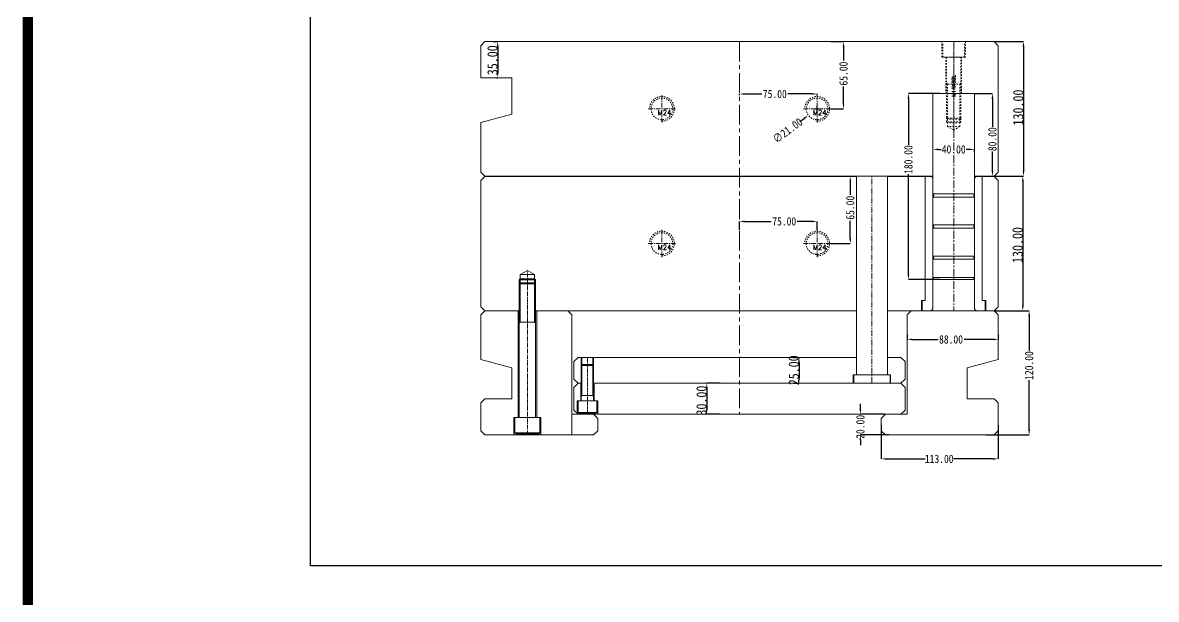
# Model space of a CAD drawing. Header units: millimetres. Extents: x 2667 to 4588, y -8940 to -2822.
# Drawn here: x 2667 to 3762, y -5433 to -4875 of the extents above; entities that cross this region are included whole.
import ezdxf
from ezdxf.enums import TextEntityAlignment as Align

# ---------------------------------------------------------------- set-up
doc = ezdxf.new("R2010")
doc.units = ezdxf.units.MM
doc.header["$LTSCALE"] = 16.335
doc.header["$PDMODE"] = 3
doc.header["$PDSIZE"] = 8
doc.linetypes.add('CENTER', pattern=[0.6, 0.375, -0.075, 0.075, -0.075])
doc.linetypes.add('HIDDEN', pattern=[0.2, 0.1, -0.1])
doc.layers.get('0').update_dxf_attribs({"linetype": 'CONTINUOUS'})
doc.layers.get('Defpoints').update_dxf_attribs({"linetype": 'CONTINUOUS'})
doc.layers.add('moldbase', color=7, linetype='CONTINUOUS', lineweight=20)
doc.layers.add('screw', color=33, linetype='CONTINUOUS', lineweight=13)
doc.styles.get("Standard").update_dxf_attribs({"font": 'txt', "width": 0.85})
doc.styles.add('TXT', font='txt.shx', dxfattribs={"bigfont": 'gbcbig.shx'})
doc.dimstyles.new('mold', dxfattribs={"dimtxt": 10, "dimasz": 5, "dimexe": 0, "dimexo": 0, "dimgap": 0, "dimtad": 1, "dimzin": 1, "dimdsep": 46, "dimtxsty": 'Standard', "dimcen": 0, "dimclrd": 4, "dimclre": 4, "dimclrt": 6, "dimazin": 0, "dimtfac": 1, "dimtofl": 0, "dimtmove": 0, "dimatfit": 3, "dimfxl": 0, "dimarcsym": 0})
doc.dimstyles.get("Standard").update_dxf_attribs({"dimtxt": 3.5, "dimasz": 3.5, "dimexe": 0.18, "dimexo": 0.0625, "dimgap": 0.09, "dimtad": 1, "dimdsep": 46, "dimtxsty": 'Standard', "dimcen": 0.09, "dimadec": 0, "dimazin": 0, "dimtol": 1, "dimtp": 0.01, "dimtm": 0.01, "dimtfac": 1, "dimtofl": 0, "dimtmove": 0, "dimatfit": 3, "dimfxl": 0, "dimtolj": 1, "dimarcsym": 0})
doc.dimstyles.new('STANDARD$0', dxfattribs={"dimscale": 2, "dimtxt": 3, "dimasz": 3, "dimexe": 1.25, "dimexo": 0.625, "dimgap": 0.5, "dimtad": 0, "dimdsep": 46, "dimlunit": 6, "dimtxsty": 'Standard', "dimblk": 'CLOSEDBLANK', "dimcen": 0, "dimclrt": 2, "dimazin": 2, "dimtfac": 2, "dimtmove": 1, "dimatfit": 3, "dimfxl": 0, "dimtolj": 1, "dimtzin": 0, "dimarcsym": 0})

# ---------------------------------------------------------------- blocks, each defined once
blk = doc.blocks.new('*D363')
at = {"color": 0, "lineweight": -2}
for p, q in [((3586.6, -4943.8), (3604, -4943.8)), ((3604, -4948.8), (3604, -4976.1)), ((3604, -5018.8), (3604, -5000.1)), ((3591.6, -5023.8), (3604, -5023.8))]:
    blk.add_line(p, q, dxfattribs=at)
at = {"color": 0}
for points in [[(3603.2, -4948.8), (3604.9, -4948.8), (3604, -4943.8)], [(3603.2, -5018.8), (3604.9, -5018.8), (3604, -5023.8)]]:
    blk.add_solid(points, dxfattribs=at)
at = {"layer": 'Defpoints', "color": 0}
for p in [(3586.6, -4943.8), (3591.6, -5023.8), (3604, -5023.8)]:
    blk.add_point(p, dxfattribs=at)
at = {"color": 0, "insert": (3604, -4988.1), "char_height": 8, "attachment_point": 5, "rotation": 90}
blk.add_mtext('\\A1;80.00', dxfattribs=at)
blk = doc.blocks.new('*D364')
at = {"color": 0, "lineweight": -2}
for p, q in [((3553.3, -4943.8), (3522.8, -4943.8)), ((3522.8, -4948.8), (3522.8, -4993.5)), ((3522.8, -5118.8), (3522.8, -5022)), ((3553.3, -5123.8), (3522.8, -5123.8))]:
    blk.add_line(p, q, dxfattribs=at)
at = {"color": 0}
for points in [[(3522, -4948.8), (3523.7, -4948.8), (3522.8, -4943.8)], [(3522, -5118.8), (3523.7, -5118.8), (3522.8, -5123.8)]]:
    blk.add_solid(points, dxfattribs=at)
at = {"layer": 'Defpoints', "color": 0}
for p in [(3553.3, -4943.8), (3522.8, -5123.8), (3553.3, -5123.8)]:
    blk.add_point(p, dxfattribs=at)
at = {"color": 0, "insert": (3522.8, -5007.8), "char_height": 8, "attachment_point": 5, "rotation": 90}
blk.add_mtext('\\A1;180.00', dxfattribs=at)
blk = doc.blocks.new('*D365')
at = {"color": 0, "lineweight": -2}
for p, q in [((3546.6, -4998.2), (3546.6, -4998)), ((3551.6, -4998), (3554.6, -4998)), ((3581.6, -4998), (3578.6, -4998)), ((3586.6, -5000.5), (3586.6, -4998))]:
    blk.add_line(p, q, dxfattribs=at)
at = {"color": 0}
for points in [[(3551.6, -4997.2), (3551.6, -4998.8), (3546.6, -4998)], [(3581.6, -4997.2), (3581.6, -4998.8), (3586.6, -4998)]]:
    blk.add_solid(points, dxfattribs=at)
at = {"layer": 'Defpoints', "color": 0}
for p in [(3546.6, -4998.2), (3586.6, -4998), (3586.6, -5000.5)]:
    blk.add_point(p, dxfattribs=at)
at = {"color": 0, "insert": (3566.6, -4998), "char_height": 8, "attachment_point": 5}
blk.add_mtext('\\A1;40.00', dxfattribs=at)
blk = doc.blocks.new('*D366')
at = {"color": 4, "linetype": 'Continuous', "lineweight": -2}
for p, q in [((3605.6, -4893.8), (3634, -4893.8)), ((3634, -4898.8), (3634, -5018.8)), ((3605.6, -5023.8), (3634, -5023.8))]:
    blk.add_line(p, q, dxfattribs=at)
at = {"color": 4}
for points in [[(3633.2, -4898.8), (3634.9, -4898.8), (3634, -4893.8)], [(3633.2, -5018.8), (3634.9, -5018.8), (3634, -5023.8)]]:
    blk.add_solid(points, dxfattribs=at)
at = {"layer": 'Defpoints', "color": 0}
for p in [(3605.6, -4893.8), (3605.6, -5023.8), (3634, -5023.8)]:
    blk.add_point(p, dxfattribs=at)
at = {"color": 6, "insert": (3629, -4957.5), "char_height": 10, "attachment_point": 5, "rotation": 90}
blk.add_mtext('130.00', dxfattribs=at)
blk = doc.blocks.new('*D367')
at = {"color": 4, "linetype": 'Continuous', "lineweight": -2}
for p, q in [((3605.6, -5024), (3633.4, -5024)), ((3633.4, -5029), (3633.4, -5149)), ((3605.6, -5154), (3633.4, -5154))]:
    blk.add_line(p, q, dxfattribs=at)
at = {"color": 4}
for points in [[(3632.5, -5029), (3634.2, -5029), (3633.4, -5024)], [(3632.5, -5149), (3634.2, -5149), (3633.4, -5154)]]:
    blk.add_solid(points, dxfattribs=at)
at = {"layer": 'Defpoints', "color": 0}
for p in [(3605.6, -5024), (3605.6, -5154), (3633.4, -5154)]:
    blk.add_point(p, dxfattribs=at)
at = {"color": 6, "insert": (3628.4, -5090.4), "char_height": 10, "attachment_point": 5, "rotation": 90}
blk.add_mtext('130.00', dxfattribs=at)
blk = doc.blocks.new('screw_m24_g')
at = {"layer": 'screw', "color": 1, "linetype": 'CENTER', "ltscale": 0.746373}
for p, q in [((0, -13.2), (0, 13.2)), ((-13.2, 0), (13.2, 0))]:
    blk.add_line(p, q, dxfattribs=at)
at = {"layer": 'screw', "color": 33, "linetype": 'HIDDEN', "ltscale": 0.746373}
blk.add_circle((0, 0), 10.5, dxfattribs=at)
at = {"layer": 'screw', "color": 92, "linetype": 'HIDDEN', "ltscale": 0.746373}
blk.add_arc((0, 0), 12, 270, 180, dxfattribs=at)
at = {"layer": 'screw', "color": 6, "style": 'TXT'}
blk.add_text('M24', height=4.8, dxfattribs=at).set_placement((-4.08, -6))
blk = doc.blocks.new('*D369')
at = {"color": 0, "lineweight": -2}
for p, q in [((3447.8, -4893.8), (3460.1, -4893.8)), ((3460.1, -4898.8), (3460.1, -4912.1)), ((3460.1, -4953.8), (3460.1, -4937.3)), ((3447.8, -4958.8), (3460.1, -4958.8))]:
    blk.add_line(p, q, dxfattribs=at)
at = {"color": 0}
for points in [[(3459.3, -4898.8), (3460.9, -4898.8), (3460.1, -4893.8)], [(3459.3, -4953.8), (3460.9, -4953.8), (3460.1, -4958.8)]]:
    blk.add_solid(points, dxfattribs=at)
at = {"layer": 'Defpoints', "color": 0}
for p in [(3447.8, -4893.8), (3460.1, -4893.8), (3447.8, -4958.8)]:
    blk.add_point(p, dxfattribs=at)
at = {"color": 0, "insert": (3460.1, -4924.7), "char_height": 8, "attachment_point": 5, "rotation": 90}
blk.add_mtext('\\A1;65.00', dxfattribs=at)
blk = doc.blocks.new('*D370')
at = {"color": 0, "lineweight": -2}
for p, q in [((3359.6, -4945.6), (3359.6, -4944.4)), ((3364.6, -4944.4), (3381.1, -4944.4)), ((3429.6, -4944.4), (3406.3, -4944.4)), ((3434.6, -4945.6), (3434.6, -4944.4))]:
    blk.add_line(p, q, dxfattribs=at)
at = {"color": 0}
for points in [[(3364.6, -4943.6), (3364.6, -4945.2), (3359.6, -4944.4)], [(3429.6, -4943.6), (3429.6, -4945.2), (3434.6, -4944.4)]]:
    blk.add_solid(points, dxfattribs=at)
at = {"layer": 'Defpoints', "color": 0}
for p in [(3359.6, -4944.4), (3359.6, -4945.6), (3434.6, -4945.6)]:
    blk.add_point(p, dxfattribs=at)
at = {"color": 0, "insert": (3393.7, -4944.4), "char_height": 8, "attachment_point": 5}
blk.add_mtext('\\A1;75.00', dxfattribs=at)
blk = doc.blocks.new('*D371')
at = {"color": 0, "lineweight": -2}
for p, q in [((3359.6, -5075.8), (3359.6, -5067.6)), ((3364.6, -5067.6), (3390.3, -5067.6)), ((3429.6, -5067.6), (3415.4, -5067.6)), ((3434.6, -5075.8), (3434.6, -5067.6))]:
    blk.add_line(p, q, dxfattribs=at)
at = {"color": 0}
for points in [[(3364.6, -5066.8), (3364.6, -5068.5), (3359.6, -5067.6)], [(3429.6, -5066.8), (3429.6, -5068.5), (3434.6, -5067.6)]]:
    blk.add_solid(points, dxfattribs=at)
at = {"layer": 'Defpoints', "color": 0}
for p in [(3359.6, -5067.6), (3359.6, -5075.8), (3434.6, -5075.8)]:
    blk.add_point(p, dxfattribs=at)
at = {"color": 0, "insert": (3402.8, -5067.6), "char_height": 8, "attachment_point": 5}
blk.add_mtext('\\A1;75.00', dxfattribs=at)
blk = doc.blocks.new('*D372')
at = {"color": 0, "lineweight": -2}
for p, q in [((3447.8, -5024), (3466.6, -5024)), ((3466.6, -5029), (3466.6, -5041.8)), ((3466.6, -5084), (3466.6, -5066.9)), ((3447.8, -5089), (3466.6, -5089))]:
    blk.add_line(p, q, dxfattribs=at)
at = {"color": 0}
for points in [[(3465.8, -5029), (3467.5, -5029), (3466.6, -5024)], [(3465.8, -5084), (3467.5, -5084), (3466.6, -5089)]]:
    blk.add_solid(points, dxfattribs=at)
at = {"layer": 'Defpoints', "color": 0}
for p in [(3447.8, -5024), (3466.6, -5024), (3447.8, -5089)]:
    blk.add_point(p, dxfattribs=at)
at = {"color": 0, "insert": (3466.6, -5054.4), "char_height": 8, "attachment_point": 5, "rotation": 90}
blk.add_mtext('\\A1;65.00', dxfattribs=at)
blk = doc.blocks.new('*D368')
at = {"color": 0, "lineweight": -2}
for p, q in [((3431.9, -4958.8), (3437.2, -4958.8)), ((3434.6, -4961.5), (3434.6, -4956.2))]:
    blk.add_line(p, q, dxfattribs=at)
at = {"color": 0, "linetype": 'Continuous', "lineweight": -2}
blk.add_line((3418, -4970.9), (3422.1, -4968), dxfattribs=at)
at = {"color": 0}
blk.add_solid([(3421.6, -4967.3), (3422.5, -4968.7), (3426.1, -4965)], dxfattribs=at)
at = {"layer": 'Defpoints', "color": 0}
for p in [(3443, -4952.6), (3426.1, -4965)]:
    blk.add_point(p, dxfattribs=at)
at = {"color": 0, "insert": (3406.1, -4979.7), "char_height": 8, "attachment_point": 5, "rotation": 36.1807}
blk.add_mtext('\\A1;∅21.00', dxfattribs=at)
blk = doc.blocks.new('*D373')
at = {"color": 4, "linetype": 'Continuous', "lineweight": -2}
for p, q in [((3411.9, -5199), (3417.1, -5199)), ((3417.1, -5204), (3417.1, -5219)), ((3411.9, -5224), (3417.1, -5224))]:
    blk.add_line(p, q, dxfattribs=at)
at = {"color": 4}
for points in [[(3416.2, -5204), (3417.9, -5204), (3417.1, -5199)], [(3416.2, -5219), (3417.9, -5219), (3417.1, -5224)]]:
    blk.add_solid(points, dxfattribs=at)
at = {"layer": 'Defpoints', "color": 0}
for p in [(3411.9, -5199), (3411.9, -5224), (3417.1, -5224)]:
    blk.add_point(p, dxfattribs=at)
at = {"color": 6, "insert": (3412.1, -5211.5), "char_height": 10, "attachment_point": 5, "rotation": 90}
blk.add_mtext('25.00', dxfattribs=at)
blk = doc.blocks.new('*D374')
at = {"color": 4, "linetype": 'Continuous', "lineweight": -2}
for p, q in [((3340.9, -5224), (3327.9, -5224)), ((3327.9, -5229), (3327.9, -5249)), ((3340.9, -5254), (3327.9, -5254))]:
    blk.add_line(p, q, dxfattribs=at)
at = {"color": 4}
for points in [[(3327.1, -5229), (3328.8, -5229), (3327.9, -5224)], [(3327.1, -5249), (3328.8, -5249), (3327.9, -5254)]]:
    blk.add_solid(points, dxfattribs=at)
at = {"layer": 'Defpoints', "color": 0}
for p in [(3340.9, -5224), (3327.9, -5254), (3340.9, -5254)]:
    blk.add_point(p, dxfattribs=at)
at = {"color": 6, "insert": (3322.9, -5240.8), "char_height": 10, "attachment_point": 5, "rotation": 90}
blk.add_mtext('30.00', dxfattribs=at)
blk = doc.blocks.new('*D376')
at = {"color": 0, "lineweight": -2}
for p, q in [((3605.6, -5154), (3639.5, -5154)), ((3639.5, -5159), (3639.5, -5192.7)), ((3639.5, -5269), (3639.5, -5221.2)), ((3597.8, -5274), (3639.5, -5274))]:
    blk.add_line(p, q, dxfattribs=at)
at = {"color": 0}
for points in [[(3638.7, -5159), (3640.4, -5159), (3639.5, -5154)], [(3638.7, -5269), (3640.4, -5269), (3639.5, -5274)]]:
    blk.add_solid(points, dxfattribs=at)
at = {"layer": 'Defpoints', "color": 0}
for p in [(3605.6, -5154), (3597.8, -5274), (3639.5, -5274)]:
    blk.add_point(p, dxfattribs=at)
at = {"color": 0, "insert": (3639.5, -5206.9), "char_height": 8, "attachment_point": 5, "rotation": 90}
blk.add_mtext('\\A1;120.00', dxfattribs=at)
blk = doc.blocks.new('*D377')
at = {"color": 0, "lineweight": -2}
for p, q in [((3496.6, -5264.1), (3496.6, -5297.2)), ((3609.6, -5264.1), (3609.6, -5297.2)), ((3501.6, -5297.2), (3538.9, -5297.2)), ((3604.6, -5297.2), (3566.3, -5297.2))]:
    blk.add_line(p, q, dxfattribs=at)
at = {"color": 0}
for points in [[(3501.6, -5296.4), (3501.6, -5298), (3496.6, -5297.2)], [(3604.6, -5296.4), (3604.6, -5298), (3609.6, -5297.2)]]:
    blk.add_solid(points, dxfattribs=at)
at = {"layer": 'Defpoints', "color": 0}
for p in [(3496.6, -5264.1), (3609.6, -5264.1), (3496.6, -5297.2)]:
    blk.add_point(p, dxfattribs=at)
at = {"color": 0, "insert": (3552.6, -5297.2), "char_height": 8, "attachment_point": 5}
blk.add_mtext('\\A1;113.00', dxfattribs=at)
blk = doc.blocks.new('*D378')
at = {"color": 0, "lineweight": -2}
for p, q in [((3521.6, -5177), (3521.6, -5181.7)), ((3526.6, -5181.7), (3551.5, -5181.7)), ((3604.6, -5181.7), (3576.6, -5181.7)), ((3609.6, -5177), (3609.6, -5181.7))]:
    blk.add_line(p, q, dxfattribs=at)
at = {"color": 0}
for points in [[(3526.6, -5180.8), (3526.6, -5182.5), (3521.6, -5181.7)], [(3604.6, -5180.8), (3604.6, -5182.5), (3609.6, -5181.7)]]:
    blk.add_solid(points, dxfattribs=at)
at = {"layer": 'Defpoints', "color": 0}
for p in [(3521.6, -5177), (3521.6, -5181.7), (3609.6, -5177)]:
    blk.add_point(p, dxfattribs=at)
at = {"color": 0, "insert": (3564, -5181.7), "char_height": 8, "attachment_point": 5}
blk.add_mtext('\\A1;88.00', dxfattribs=at)
blk = doc.blocks.new('*D375')
at = {"color": 0, "lineweight": -2}
for p, q in [((3476.4, -5249), (3476.4, -5244)), ((3499.9, -5254), (3476.4, -5254)), ((3503.9, -5274), (3476.4, -5274)), ((3476.4, -5279), (3476.4, -5284))]:
    blk.add_line(p, q, dxfattribs=at)
at = {"color": 0}
for points in [[(3475.5, -5249), (3477.2, -5249), (3476.4, -5254)], [(3475.5, -5279), (3477.2, -5279), (3476.4, -5274)]]:
    blk.add_solid(points, dxfattribs=at)
at = {"layer": 'Defpoints', "color": 0}
for p in [(3499.9, -5254), (3476.4, -5274), (3503.9, -5274)]:
    blk.add_point(p, dxfattribs=at)
at = {"color": 0, "insert": (3476.4, -5266.2), "char_height": 8, "attachment_point": 5, "rotation": 90}
blk.add_mtext('\\A1;20.00', dxfattribs=at)
blk = doc.blocks.new('*D466')
at = {"color": 4, "linetype": 'Continuous', "lineweight": -2}
for p, q in [((3121.9, -4893.8), (3125.9, -4893.8)), ((3125.9, -4898.8), (3125.9, -4923.8)), ((3124.6, -4928.8), (3125.9, -4928.8))]:
    blk.add_line(p, q, dxfattribs=at)
at = {"color": 4}
for points in [[(3125.1, -4898.8), (3126.7, -4898.8), (3125.9, -4893.8)], [(3125.1, -4923.8), (3126.7, -4923.8), (3125.9, -4928.8)]]:
    blk.add_solid(points, dxfattribs=at)
at = {"layer": 'Defpoints', "color": 0}
for p in [(3121.9, -4893.8), (3124.6, -4928.8), (3125.9, -4928.8)]:
    blk.add_point(p, dxfattribs=at)
at = {"color": 6, "insert": (3120.9, -4911.8), "char_height": 10, "attachment_point": 5, "rotation": 90}
blk.add_mtext('35.00', dxfattribs=at)

msp = doc.modelspace()

# ---------------------------------------------------------------- linework, layer by layer
at = {"const_width": 10}
msp.add_lwpolyline([(2671.774, -2826.535), (4583.285, -2826.535), (4583.285, -8935.467), (2671.774, -8935.467)], close=True, dxfattribs=at)
msp.add_lwpolyline([(2945.077, -4186.25), (4450.065, -4186.25), (4450.065, -5400.412), (2945.077, -5400.412)], close=True)
at = {"layer": 'moldbase'}
for p, q in [((3113.564, -4893.833), (3109.564, -4897.833)), ((3605.564, -4893.833), (3113.564, -4893.833)), ((3605.564, -4893.833), (3609.564, -4897.833)), ((3109.564, -4897.833), (3109.564, -4928.833)), ((3609.564, -4897.833), (3609.564, -5019.833)), ((3109.564, -4928.833), (3139.564, -4928.833)), ((3139.564, -4928.833), (3139.564, -4963.833)), ((3546.564, -5147.033), (3546.564, -4943.833)), ((3586.564, -4943.833), (3546.564, -4943.833)), ((3586.564, -4943.833), (3586.564, -5147.033)), ((3139.564, -4963.833), (3109.564, -4971.871)), ((3109.564, -4971.871), (3109.564, -5019.833)), ((3109.564, -5019.833), (3113.564, -5023.833)), ((3113.564, -5024.033), (3109.564, -5028.033)), ((3109.564, -5028.033), (3109.564, -5150.033)), ((3546.564, -5023.833), (3113.564, -5023.833)), ((3472.564, -5024.033), (3113.564, -5024.033)), ((3472.564, -5216.033), (3472.564, -5023.833)), ((3502.564, -5216.033), (3502.564, -5023.833)), ((3546.564, -5024.033), (3502.564, -5024.033)), ((3539.064, -5024.033), (3539.064, -5144.033)), ((3546.564, -5151.033), (3546.564, -5027.033)), ((3605.564, -5023.833), (3586.564, -5023.833)), ((3605.564, -5024.033), (3586.564, -5024.033)), ((3586.564, -5151.033), (3586.564, -5027.033)), ((3594.064, -5024.033), (3594.064, -5144.033)), ((3609.564, -5019.833), (3605.564, -5023.833)), ((3605.564, -5024.033), (3609.564, -5028.033)), ((3609.564, -5028.033), (3609.564, -5150.033)), ((3586.564, -5041.033), (3546.564, -5041.033)), ((3586.564, -5044.033), (3546.564, -5044.033)), ((3586.564, -5071.033), (3546.564, -5071.033)), ((3586.564, -5074.033), (3546.564, -5074.033)), ((3586.564, -5101.033), (3546.564, -5101.033)), ((3586.564, -5104.033), (3546.564, -5104.033)), ((3147.564, -5119.033), (3154.564, -5114.992)), ((3154.564, -5114.992), (3161.564, -5119.033)), ((3146.564, -5128.033), (3147.564, -5127.033)), ((3147.564, -5127.033), (3147.564, -5119.033)), ((3147.564, -5119.033), (3161.564, -5119.033)), ((3147.564, -5127.033), (3161.564, -5127.033)), ((3161.564, -5119.033), (3161.564, -5127.033)), ((3161.564, -5127.033), (3162.564, -5128.033)), ((3586.564, -5121.833), (3546.564, -5121.833)), ((3584.564, -5123.833), (3548.564, -5123.833)), ((3146.564, -5257.033), (3146.564, -5128.033)), ((3162.564, -5257.033), (3162.564, -5128.033)), ((3539.064, -5144.033), (3535.564, -5144.033)), ((3535.564, -5144.033), (3535.564, -5154.033)), ((3536.064, -5144.033), (3536.064, -5154.033)), ((3594.064, -5144.033), (3597.564, -5144.033)), ((3597.064, -5144.033), (3597.064, -5154.033)), ((3597.564, -5144.033), (3597.564, -5154.033)), ((3109.564, -5150.033), (3113.564, -5154.033)), ((3113.564, -5154.033), (3109.564, -5158.033)), ((3109.564, -5158.033), (3109.564, -5200.995)), ((3146.564, -5154.033), (3113.564, -5154.033)), ((3145.564, -5154.033), (3145.564, -5257.033)), ((3472.564, -5154.033), (3162.564, -5154.033)), ((3163.564, -5257.033), (3163.564, -5154.033)), ((3193.564, -5154.033), (3197.564, -5158.033)), ((3197.564, -5158.033), (3197.564, -5274.033)), ((3605.564, -5154.033), (3502.564, -5154.033)), ((3525.564, -5154.033), (3521.564, -5158.033)), ((3521.564, -5158.033), (3521.564, -5254.033)), ((3609.564, -5150.033), (3605.564, -5154.033)), ((3605.564, -5154.033), (3609.564, -5158.033)), ((3609.564, -5158.033), (3609.564, -5200.995)), ((3146.564, -5165.033), (3162.564, -5165.033)), ((3109.564, -5200.995), (3139.564, -5209.033)), ((3203.564, -5199.033), (3199.564, -5203.033)), ((3199.564, -5203.033), (3199.564, -5220.033)), ((3472.564, -5199.033), (3203.564, -5199.033)), ((3207.314, -5206.033), (3207.314, -5199.033)), ((3217.814, -5206.033), (3217.814, -5199.033)), ((3515.564, -5199.033), (3502.564, -5199.033)), ((3515.564, -5199.033), (3519.564, -5203.033)), ((3519.564, -5203.033), (3519.564, -5220.033)), ((3609.564, -5200.995), (3579.564, -5209.033)), ((3139.564, -5209.033), (3139.564, -5239.033)), ((3206.564, -5206.783), (3207.314, -5206.033)), ((3206.564, -5241.033), (3206.564, -5206.783)), ((3207.314, -5206.033), (3217.814, -5206.033)), ((3217.814, -5206.033), (3218.564, -5206.783)), ((3218.564, -5241.033), (3218.564, -5206.783)), ((3579.564, -5209.033), (3579.564, -5239.033)), ((3199.564, -5220.033), (3203.564, -5224.033)), ((3203.564, -5224.033), (3199.564, -5228.033)), ((3206.564, -5224.033), (3203.564, -5224.033)), ((3206.064, -5224.033), (3206.064, -5241.033)), ((3515.564, -5224.033), (3218.564, -5224.033)), ((3219.064, -5241.033), (3219.064, -5224.033)), ((3469.564, -5224.033), (3469.564, -5216.033)), ((3469.564, -5216.033), (3505.564, -5216.033)), ((3470.064, -5224.033), (3470.064, -5216.033)), ((3505.064, -5216.033), (3505.064, -5224.033)), ((3505.564, -5216.033), (3505.564, -5224.033)), ((3519.564, -5220.033), (3515.564, -5224.033)), ((3515.564, -5224.033), (3519.564, -5228.033)), ((3199.564, -5228.033), (3199.564, -5250.033)), ((3206.564, -5236.033), (3218.564, -5236.033)), ((3519.564, -5228.033), (3519.564, -5250.033)), ((3113.564, -5239.033), (3109.564, -5243.033)), ((3109.564, -5243.033), (3109.564, -5270.033)), ((3139.564, -5239.033), (3113.564, -5239.033)), ((3202.564, -5254.033), (3202.564, -5241.033)), ((3202.564, -5241.033), (3222.564, -5241.033)), ((3203.564, -5252.283), (3203.564, -5241.033)), ((3203.564, -5241.033), (3221.564, -5241.033)), ((3221.564, -5241.033), (3221.564, -5252.283)), ((3222.564, -5241.033), (3222.564, -5254.033)), ((3605.564, -5239.033), (3579.564, -5239.033)), ((3605.564, -5239.033), (3609.564, -5243.033)), ((3609.564, -5243.033), (3609.564, -5270.033)), ((3141.564, -5274.033), (3141.564, -5257.033)), ((3141.564, -5257.033), (3167.564, -5257.033)), ((3142.564, -5272.033), (3142.564, -5257.033)), ((3142.564, -5257.033), (3166.564, -5257.033)), ((3166.564, -5257.033), (3166.564, -5272.033)), ((3167.564, -5257.033), (3167.564, -5274.033)), ((3521.564, -5254.033), (3197.564, -5254.033)), ((3199.564, -5250.033), (3203.564, -5254.033)), ((3204.314, -5253.033), (3203.564, -5252.283)), ((3203.564, -5252.283), (3221.564, -5252.283)), ((3204.314, -5253.033), (3220.814, -5253.033)), ((3218.564, -5254.033), (3222.564, -5258.033)), ((3221.564, -5252.283), (3220.814, -5253.033)), ((3222.564, -5258.033), (3222.564, -5270.033)), ((3500.564, -5254.033), (3496.564, -5258.033)), ((3496.564, -5258.033), (3496.564, -5270.033)), ((3519.564, -5250.033), (3515.564, -5254.033)), ((3109.564, -5270.033), (3113.564, -5274.033)), ((3222.564, -5270.033), (3218.564, -5274.033)), ((3496.564, -5270.033), (3500.564, -5274.033)), ((3609.564, -5270.033), (3605.564, -5274.033)), ((3218.564, -5274.033), (3113.564, -5274.033)), ((3143.564, -5273.033), (3142.564, -5272.033)), ((3142.564, -5272.033), (3166.564, -5272.033)), ((3143.564, -5273.033), (3165.564, -5273.033)), ((3166.564, -5272.033), (3165.564, -5273.033)), ((3605.564, -5274.033), (3500.564, -5274.033))]:
    msp.add_line(p, q, dxfattribs=at)
at = {"layer": 'moldbase', "color": 1, "linetype": 'CENTER', "ltscale": 3.109887}
msp.add_line((3359.564, -4893.833), (3359.564, -5254.033), dxfattribs=at)
at = {"layer": 'moldbase', "color": 1, "linetype": 'CENTER', "ltscale": 1.243955}
msp.add_line((3566.564, -4893.833), (3566.564, -5154.033), dxfattribs=at)
at = {"layer": 'moldbase', "color": 1, "linetype": 'CENTER', "ltscale": 0.932966}
msp.add_line((3487.564, -5224.033), (3487.564, -5023.833), dxfattribs=at)
at = {"layer": 'moldbase', "color": 1, "linetype": 'CENTER', "ltscale": 0.621977}
msp.add_line((3154.564, -5274.033), (3154.564, -5114.992), dxfattribs=at)
at = {"layer": 'moldbase', "color": 92}
for p, q in [((3146.564, -5124.033), (3147.564, -5123.033)), ((3146.564, -5128.033), (3146.564, -5124.033)), ((3146.564, -5124.033), (3162.564, -5124.033)), ((3147.564, -5123.033), (3161.564, -5123.033)), ((3147.564, -5165.033), (3147.564, -5127.033)), ((3161.564, -5123.033), (3162.564, -5124.033)), ((3161.564, -5165.033), (3161.564, -5127.033)), ((3162.564, -5124.033), (3162.564, -5128.033)), ((3146.564, -5128.033), (3162.564, -5128.033)), ((3146.564, -5166.033), (3147.564, -5165.033)), ((3161.564, -5165.033), (3162.564, -5166.033)), ((3206.564, -5206.783), (3206.564, -5199.033)), ((3218.564, -5206.783), (3218.564, -5199.033)), ((3206.564, -5206.783), (3218.564, -5206.783)), ((3207.314, -5236.033), (3207.314, -5206.033)), ((3217.814, -5236.033), (3217.814, -5206.033)), ((3206.564, -5236.783), (3207.314, -5236.033)), ((3217.814, -5236.033), (3218.564, -5236.783))]:
    msp.add_line(p, q, dxfattribs=at)
at = {"layer": 'moldbase', "color": 1, "linetype": 'CENTER', "ltscale": 0.466483}
msp.add_line((3212.564, -5254.033), (3212.564, -5199.033), dxfattribs=at)
at = {"layer": 'moldbase'}
for centre, radius, start, end in [((3543.564, -5027.033), 3, 0, 90), ((3589.564, -5027.033), 3, 90, 180), ((3545.241, -5042.533), 2, 311.409608, 48.590469), ((3587.887, -5042.533), 2, 131.4098, 228.590317), ((3545.241, -5072.533), 2, 311.409608, 48.590469), ((3587.887, -5072.533), 2, 131.4098, 228.590317), ((3545.241, -5102.533), 2, 311.409608, 48.590469), ((3587.887, -5102.533), 2, 131.4098, 228.590317), ((3548.564, -5121.833), 2, 180, 270), ((3584.564, -5121.833), 2, 270, 0), ((3543.564, -5151.033), 3, 270, 0), ((3589.564, -5151.033), 3, 180, 270)]:
    msp.add_arc(centre, radius, start, end, dxfattribs=at)
at = {"layer": 'screw', "color": 8, "linetype": 'HIDDEN', "ltscale": 0.870768}
for p, q in [((3555.064, -4908.833), (3555.064, -4893.833)), ((3556.064, -4908.833), (3556.064, -4895.833)), ((3577.064, -4895.833), (3577.064, -4908.833)), ((3578.064, -4893.833), (3578.064, -4908.833)), ((3578.064, -4908.833), (3555.064, -4908.833)), ((3577.064, -4908.833), (3556.064, -4908.833)), ((3559.064, -4908.833), (3559.064, -4943.833)), ((3559.564, -4908.833), (3559.564, -4967.833)), ((3573.564, -4908.833), (3573.564, -4967.833)), ((3574.064, -4943.833), (3574.064, -4908.833)), ((3573.564, -4934.833), (3559.564, -4934.833)), ((3560.564, -4968.833), (3559.564, -4967.833)), ((3572.564, -4968.833), (3560.564, -4968.833)), ((3560.564, -4975.833), (3560.564, -4968.833)), ((3573.564, -4967.833), (3572.564, -4968.833)), ((3572.564, -4968.833), (3572.564, -4975.833)), ((3566.564, -4979.297), (3560.564, -4975.833)), ((3572.564, -4975.833), (3560.564, -4975.833)), ((3572.564, -4975.833), (3566.564, -4979.297))]:
    msp.add_line(p, q, dxfattribs=at)
at = {"layer": 'screw', "color": 1, "linetype": 'CENTER', "ltscale": 0.54423}
msp.add_line((3566.564, -4893.833), (3566.564, -4979.297), dxfattribs=at)
at = {"layer": 'screw', "color": 92, "linetype": 'HIDDEN', "ltscale": 0.870768}
for p, q in [((3560.564, -4934.833), (3559.564, -4933.833)), ((3560.564, -4934.833), (3560.564, -4968.833)), ((3573.564, -4933.833), (3572.564, -4934.833)), ((3572.564, -4934.833), (3572.564, -4968.833)), ((3559.564, -4971.333), (3559.564, -4967.833)), ((3573.564, -4967.833), (3559.564, -4967.833)), ((3560.564, -4972.333), (3559.564, -4971.333)), ((3573.564, -4971.333), (3559.564, -4971.333)), ((3572.564, -4972.333), (3560.564, -4972.333)), ((3573.564, -4971.333), (3572.564, -4972.333)), ((3573.564, -4967.833), (3573.564, -4971.333))]:
    msp.add_line(p, q, dxfattribs=at)

# ---------------------------------------------------------------- block references
at = {"layer": 'screw'}
for p in [(3284.564, -4958.833), (3434.564, -4958.833), (3284.564, -5089.033), (3434.564, -5089.033)]:
    msp.add_blockref('screw_m24_g', p, dxfattribs=at)

# ---------------------------------------------------------------- texts
at = {"layer": 'screw', "color": 6, "linetype": 'HIDDEN', "ltscale": 0.870768, "style": 'TXT'}
msp.add_text('M14X60L', height=3.5, rotation=90, dxfattribs=at).set_placement((3566.564, -4936.565), align=Align.MIDDLE)

# ---------------------------------------------------------------- dimensions: what is measured, and where the dimension line sits
for base, p1, p2, picture, middle in [((3125.891, -4928.833), (3121.918, -4893.833), (3124.564, -4928.833), '*D466', (3125.891, -4911.772)), ((3634.038, -5023.833), (3605.564, -4893.833), (3605.564, -5023.833), '*D366', (3634.038, -4957.496)), ((3633.369, -5154.033), (3605.564, -5024.033), (3605.564, -5154.033), '*D367', (3633.369, -5090.448)), ((3417.059, -5224.033), (3411.855, -5199.033), (3411.855, -5224.033), '*D373', (3417.059, -5211.533)), ((3327.939, -5254.033), (3340.949, -5224.033), (3340.949, -5254.033), '*D374', (3327.939, -5240.755))]:
    dim = msp.add_linear_dim(base=base, p1=p1, p2=p2, angle=90, dimstyle='mold')
    dim.commit()
    dim.dimension.update_dxf_attribs({"geometry": picture, "text_midpoint": middle, "dimtype": 160})
for base, p1, p2, picture, middle in [((3460.101, -4893.833), (3447.764, -4958.833), (3447.764, -4893.833), '*D369', (3460.101, -4924.699)), ((3522.842, -5123.833), (3553.304, -4943.833), (3553.304, -5123.833), '*D364', (3522.842, -5007.783)), ((3604.048, -5023.833), (3586.564, -4943.833), (3591.564, -5023.833), '*D363', (3604.048, -4988.065)), ((3466.624, -5024.033), (3447.764, -5089.033), (3447.764, -5024.033), '*D372', (3466.624, -5054.391)), ((3639.522, -5274.033), (3605.564, -5154.033), (3597.767, -5274.033), '*D376', (3639.522, -5206.94)), ((3476.382, -5274.033), (3499.891, -5254.033), (3503.86, -5274.033), '*D375', (3476.382, -5266.217))]:
    dim = msp.add_linear_dim(base=base, p1=p1, p2=p2, angle=90, dimstyle='STANDARD$0', override={"dimscale": 1, "dimtxt": 8, "dimasz": 5, "dimexe": 0, "dimexo": 0, "dimgap": 0.09, "dimzin": 0, "dimlunit": 2, "dimcen": 2.673, "dimclrt": 0, "dimadec": 0, "dimazin": 0, "dimtp": 0.01, "dimtm": 0.01, "dimtfac": 1, "dimtofl": 0, "dimtmove": 0})
    dim.commit()
    dim.dimension.update_dxf_attribs({"geometry": picture, "text_midpoint": middle, "dimtype": 160})
for base, p1, p2, picture, middle in [((3359.564, -4944.411), (3434.564, -4945.633), (3359.564, -4945.633), '*D370', (3393.698, -4944.411)), ((3586.564, -4998.004), (3546.564, -4998.194), (3586.564, -5000.495), '*D365', (3566.564, -4998.004)), ((3359.564, -5067.634), (3434.564, -5075.833), (3359.564, -5075.833), '*D371', (3402.835, -5067.634)), ((3521.564, -5181.655), (3609.564, -5177.014), (3521.564, -5177.014), '*D378', (3564.014, -5181.655)), ((3496.564, -5297.188), (3609.564, -5264.114), (3496.564, -5264.114), '*D377', (3552.62, -5297.188))]:
    dim = msp.add_linear_dim(base=base, p1=p1, p2=p2, dimstyle='STANDARD$0', override={"dimscale": 1, "dimtxt": 8, "dimasz": 5, "dimexe": 0, "dimexo": 0, "dimgap": 0.09, "dimzin": 0, "dimlunit": 2, "dimcen": 2.673, "dimclrt": 0, "dimadec": 0, "dimazin": 0, "dimtp": 0.01, "dimtm": 0.01, "dimtfac": 1, "dimtofl": 0, "dimtmove": 0})
    dim.commit()
    dim.dimension.update_dxf_attribs({"geometry": picture, "text_midpoint": middle, "dimtype": 160})
dim = msp.add_diameter_dim_2p(p1=(3443.039, -4952.634), p2=(3426.089, -4965.031), dimstyle='Standard', override={"dimtxt": 8, "dimasz": 5, "dimexe": 0, "dimexo": 0, "dimtad": 0, "dimzin": 0, "dimcen": 2.673, "dimtol": 0, "dimfxl": 1.25, "dimtzin": 0})
dim.commit()
dim.dimension.update_dxf_attribs({"geometry": '*D368', "text_midpoint": (3406.053, -4979.686)})

doc.saveas('drawing.dxf')
